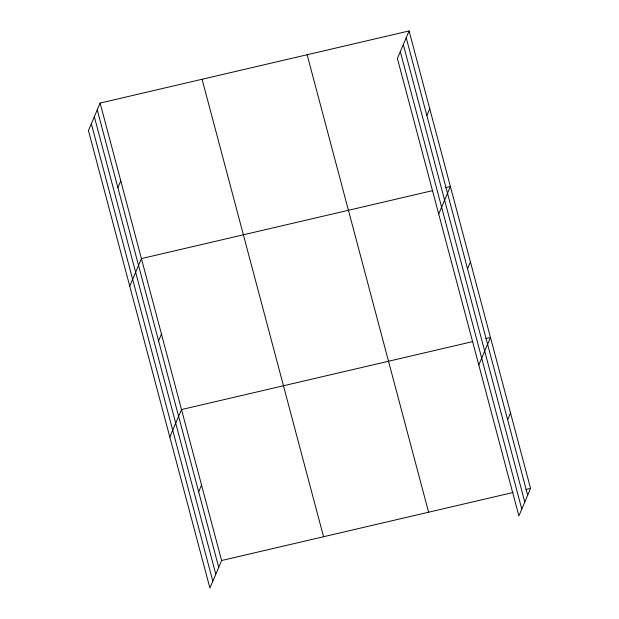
<?xml version="1.0" encoding="UTF-8"?>
<svg xmlns="http://www.w3.org/2000/svg" width="619" height="619" viewBox="0 0 619 619"><rect width="100%" height="100%" fill="white"/><g stroke="black" fill="none" stroke-linecap="round" stroke-linejoin="round"><path stroke-width="0.93" d="M100.123 103.064L88.44 130.586L209.911 588.05L221.594 560.528L100.123 103.064L409.089 30.95L530.56 488.414L518.877 515.937L397.406 58.472L409.089 30.95M117.889 187.627L120.775 180.833M129.742 286.125L141.426 258.595L432.782 190.598M158.58 340.876L161.466 334.082M169.823 437.084L181.506 409.561L472.862 341.564M198.668 491.834L201.546 485.041M426.855 115.513L429.741 108.72M438.709 214.012L450.392 186.489L445.757 187.572M467.546 268.762L470.432 261.969M478.789 364.978L490.472 337.456L485.838 338.531M507.634 419.728L510.52 412.935M221.594 560.528L512.95 492.523M525.926 489.497L530.56 488.414M406.203 37.744L527.674 495.208M403.302 44.583L524.773 502.048M400.315 51.632L521.778 509.097M307.132 54.743L428.603 512.215M202.08 79.263L323.551 536.727M97.237 109.857L218.708 567.321M94.336 116.697L215.807 574.161M91.341 123.746L212.812 581.21"/></g></svg>
